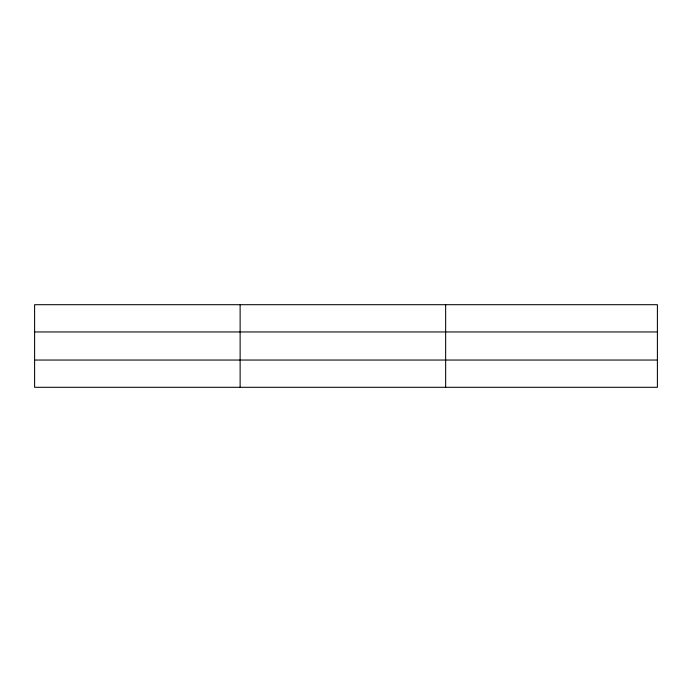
<?xml version="1.0" encoding="UTF-8"?>
<svg xmlns="http://www.w3.org/2000/svg" width="692" height="692" viewBox="0 0 692 692"><rect width="100%" height="100%" fill="white"/><g stroke="black" fill="none" stroke-linecap="round" stroke-linejoin="round"><path stroke-width="1.04" d="M240.124 387.304L240.124 304.696M445.648 387.304L445.648 304.696M657.4 331.952L657.4 304.696L34.6 304.696L34.6 387.304L657.4 387.304L657.4 331.952L34.6 331.952M34.6 360.048L657.4 360.048"/></g></svg>
